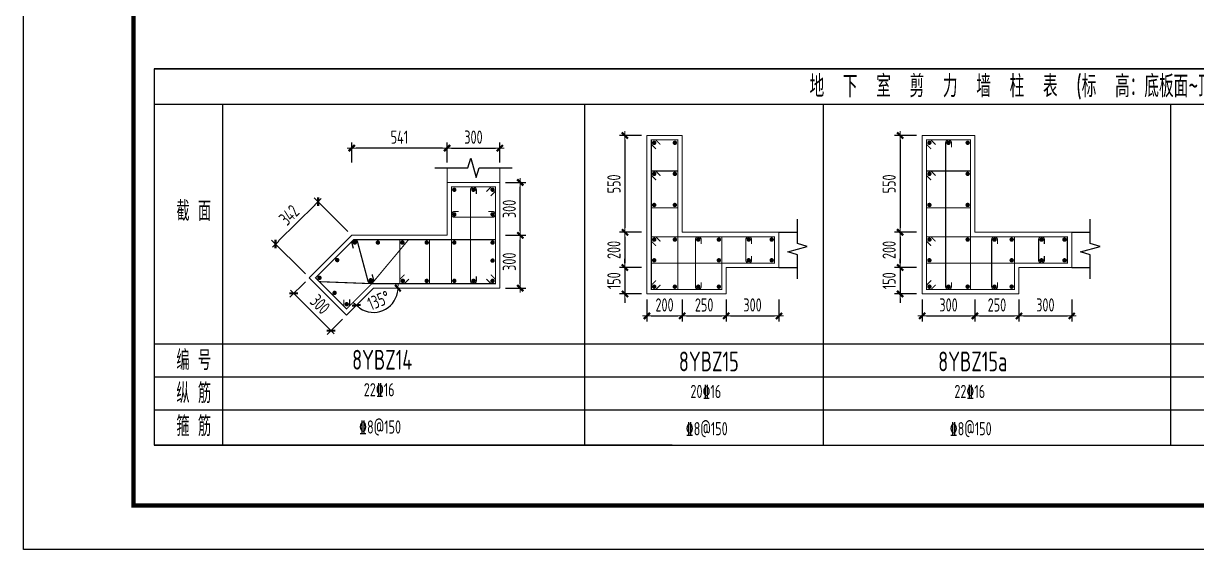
# Model space of a CAD drawing. Extents: x 292423 to 376523, y 106557 to 361882.
# Drawn here: x 292423 to 319076, y 106557 to 118511 of the extents above; entities that cross this region are included whole.
import ezdxf
from ezdxf.enums import TextEntityAlignment as Align

# ---------------------------------------------------------------- set-up
doc = ezdxf.new("R2010")
doc.units = 0
doc.header["$LTSCALE"] = 1000
doc.layers.get('0').update_dxf_attribs({"linetype": 'CONTINUOUS'})
doc.layers.get('Defpoints').update_dxf_attribs({"linetype": 'CONTINUOUS'})
for name, color, linetype in [('1508', 2, 'CONTINUOUS'), ('Note', 7, 'CONTINUOUS'), ('TAB', 7, 'CONTINUOUS'), ('TEXT', 7, 'CONTINUOUS'), ('THIN', 7, 'CONTINUOUS'), ('tk', 7, 'CONTINUOUS')]:
    doc.layers.add(name, color=color, linetype=linetype)
for name, color, linetype, lineweight in [('REIN', 6, 'CONTINUOUS', 18), ('Z-柱大样外框', 7, 'ByLayer', 18), ('Z-详图标注', 3, 'CONTINUOUS', 18)]:
    doc.layers.add(name, color=color, linetype=linetype, lineweight=lineweight)
doc.styles.get("Standard").update_dxf_attribs({"font": 'tssdeng.shx', "width": 0.7, "bigfont": 'tssdchn.shx'})
doc.styles.add('TCCAD_Dimension', font='Tssdeng.shx', dxfattribs={"width": 0.7, "bigfont": 'tssdchn.shx'})
doc.dimstyles.new('TCCAD_25_100', dxfattribs={"dimtxt": 300, "dimasz": 100, "dimexe": 125, "dimexo": 125, "dimgap": 100, "dimtad": 1, "dimdec": 0, "dimlfac": 0.25, "dimzin": 0, "dimdsep": 46, "dimtxsty": 'TCCAD_Dimension', "dimblk": '_TCDBK25_100', "dimcen": 0, "dimclrt": 7, "dimadec": 0, "dimazin": 0, "dimtfac": 1, "dimtdec": 0, "dimtix": 1, "dimtmove": 2, "dimatfit": 3, "dimfxl": 1, "dimtolj": 1, "dimtzin": 0, "dimarcsym": 0})

# ---------------------------------------------------------------- blocks, each defined once
blk = doc.blocks.new('_TCDBK25_100')
blk.add_line((-1, 0), (1, 0))
at = {"const_width": 0.5}
blk.add_lwpolyline([(-0.7, -0.7), (0.7, 0.7)], dxfattribs=at)
blk = doc.blocks.new('*D189')
at = {"layer": 'Defpoints', "color": 0}
for p in [(298915, 112732), (298562, 112378), (299764, 111883)]:
    blk.add_point(p, dxfattribs=at)
at = {"layer": 'Z-详图标注', "color": 0, "lineweight": -2}
for p, q in [((298827, 112643), (298473, 112290)), ((299340, 111600), (298632, 112307)), ((299675, 111795), (299322, 111441))]:
    blk.add_line(p, q, dxfattribs=at)
at = {"layer": 'Z-详图标注', "color": 0, "lineweight": -2, "xscale": 100, "yscale": 100, "zscale": 100}
for p, rotation in [((298562, 112378), 135.0000000001474), ((299410, 111530), 315.0000000001474)]:
    blk.add_blockref('_TCDBK25_100', p, dxfattribs=dict(at, rotation=rotation))
at = {"layer": 'Z-详图标注', "color": 7, "insert": (299163, 112131), "char_height": 300, "attachment_point": 5, "rotation": 315, "style": 'TCCAD_Dimension'}
blk.add_mtext('\\A1;300', dxfattribs=at)
blk = doc.blocks.new('*D190')
at = {"layer": 'Defpoints', "color": 0}
for p in [(303247, 113697), (303711, 113697), (303247, 112497)]:
    blk.add_point(p, dxfattribs=at)
at = {"layer": 'Z-详图标注', "color": 0, "lineweight": -2}
for p, q in [((303372, 113697), (303836, 113697)), ((303711, 112597), (303711, 113597)), ((303372, 112497), (303836, 112497))]:
    blk.add_line(p, q, dxfattribs=at)
at = {"layer": 'Z-详图标注', "color": 0, "lineweight": -2, "xscale": 100, "yscale": 100, "zscale": 100}
for p, rotation in [((303711, 113697), 90), ((303711, 112497), 270)]:
    blk.add_blockref('_TCDBK25_100', p, dxfattribs=dict(at, rotation=rotation))
at = {"layer": 'Z-详图标注', "color": 7, "insert": (303461, 113097), "char_height": 300, "attachment_point": 5, "rotation": 90, "style": 'TCCAD_Dimension'}
blk.add_mtext('\\A1;300', dxfattribs=at)
blk = doc.blocks.new('*D191')
at = {"layer": 'Defpoints', "color": 0}
for p in [(303247, 114897), (303711, 114897), (303247, 113697)]:
    blk.add_point(p, dxfattribs=at)
at = {"layer": 'Z-详图标注', "color": 0, "lineweight": -2}
for p, q in [((303372, 114897), (303836, 114897)), ((303711, 113797), (303711, 114797)), ((303372, 113697), (303836, 113697))]:
    blk.add_line(p, q, dxfattribs=at)
at = {"layer": 'Z-详图标注', "color": 0, "lineweight": -2, "xscale": 100, "yscale": 100, "zscale": 100}
for p, rotation in [((303711, 114897), 90), ((303711, 113697), 270)]:
    blk.add_blockref('_TCDBK25_100', p, dxfattribs=dict(at, rotation=rotation))
at = {"layer": 'Z-详图标注', "color": 7, "insert": (303461, 114297), "char_height": 300, "attachment_point": 5, "rotation": 90, "style": 'TCCAD_Dimension'}
blk.add_mtext('\\A1;300', dxfattribs=at)
blk = doc.blocks.new('*D192')
at = {"layer": 'Defpoints', "color": 0}
for p in [(303247, 115678), (302047, 115230), (303247, 115230)]:
    blk.add_point(p, dxfattribs=at)
at = {"layer": 'Z-详图标注', "color": 0, "lineweight": -2}
for p, q in [((302047, 115355), (302047, 115803)), ((302147, 115678), (303147, 115678)), ((303247, 115355), (303247, 115803))]:
    blk.add_line(p, q, dxfattribs=at)
at = {"layer": 'Z-详图标注', "color": 0, "lineweight": -2, "xscale": 100, "yscale": 100, "zscale": 100, "rotation": 180}
blk.add_blockref('_TCDBK25_100', (302047, 115678), dxfattribs=at)
at = {"layer": 'Z-详图标注', "color": 0, "lineweight": -2, "xscale": 100, "yscale": 100, "zscale": 100}
blk.add_blockref('_TCDBK25_100', (303247, 115678), dxfattribs=at)
at = {"layer": 'Z-详图标注', "color": 7, "insert": (302647, 115928), "char_height": 300, "attachment_point": 5, "style": 'TCCAD_Dimension'}
blk.add_mtext('\\A1;300', dxfattribs=at)
blk = doc.blocks.new('*D193')
at = {"layer": 'Defpoints', "color": 0}
for p in [(300378, 112497), (300378, 112497), (303012, 112497), (300378, 111945), (299647, 111766)]:
    blk.add_point(p, dxfattribs=at)
at = {"layer": 'Z-详图标注', "color": 0, "lineweight": -2}
blk.add_arc((300378, 112497), 552, 235.3871, 349.6129, dxfattribs=at)
at = {"layer": 'Z-详图标注', "color": 0, "lineweight": -2, "xscale": 100, "yscale": 100, "zscale": 100}
for p, rotation in [((300930, 112497), 84.8064556500402), ((299987, 112107), 140.1935443499412)]:
    blk.add_blockref('_TCDBK25_100', p, dxfattribs=dict(at, rotation=rotation))
at = {"layer": 'Z-详图标注', "color": 7, "insert": (300494, 112218), "char_height": 300, "attachment_point": 5, "rotation": 22.5, "style": 'TCCAD_Dimension'}
blk.add_mtext('\\A1;135°', dxfattribs=at)
blk = doc.blocks.new('*D194')
at = {"layer": 'Defpoints', "color": 0}
for p in [(299882, 113697), (298151, 113497), (298915, 112732)]:
    blk.add_point(p, dxfattribs=at)
at = {"layer": 'Z-详图标注', "color": 0, "lineweight": -2}
for p, q in [((299047, 114392), (298221, 113568)), ((299794, 113786), (299029, 114551)), ((298827, 112820), (298062, 113585))]:
    blk.add_line(p, q, dxfattribs=at)
at = {"layer": 'Z-详图标注', "color": 0, "lineweight": -2, "xscale": 100, "yscale": 100, "zscale": 100}
for p, rotation in [((299117, 114463), 44.97034948967316), ((298151, 113497), 224.9703494896732)]:
    blk.add_blockref('_TCDBK25_100', p, dxfattribs=dict(at, rotation=rotation))
at = {"layer": 'Z-详图标注', "color": 7, "insert": (298457, 114157), "char_height": 300, "attachment_point": 5, "rotation": 44.9703, "style": 'TCCAD_Dimension'}
blk.add_mtext('\\A1;342', dxfattribs=at)
blk = doc.blocks.new('*D195')
at = {"layer": 'Defpoints', "color": 0}
for p in [(299881, 115678), (299881, 115230), (302047, 115230)]:
    blk.add_point(p, dxfattribs=at)
at = {"layer": 'Z-详图标注', "color": 0, "lineweight": -2}
for p, q in [((299881, 115355), (299881, 115803)), ((301947, 115678), (299981, 115678)), ((302047, 115355), (302047, 115803))]:
    blk.add_line(p, q, dxfattribs=at)
at = {"layer": 'Z-详图标注', "color": 0, "lineweight": -2, "xscale": 100, "yscale": 100, "zscale": 100, "rotation": 180}
blk.add_blockref('_TCDBK25_100', (299881, 115678), dxfattribs=at)
at = {"layer": 'Z-详图标注', "color": 0, "lineweight": -2, "xscale": 100, "yscale": 100, "zscale": 100}
blk.add_blockref('_TCDBK25_100', (302047, 115678), dxfattribs=at)
at = {"layer": 'Z-详图标注', "color": 7, "insert": (300964, 115928), "char_height": 300, "attachment_point": 5, "style": 'TCCAD_Dimension'}
blk.add_mtext('\\A1;541', dxfattribs=at)
blk = doc.blocks.new('*D231')
at = {"layer": 'Defpoints', "color": 0}
for p in [(306588, 115965), (306088, 113765), (306588, 113765)]:
    blk.add_point(p, dxfattribs=at)
at = {"layer": 'Z-详图标注', "color": 0, "lineweight": -2}
for p, q in [((306463, 115965), (305963, 115965)), ((306088, 115865), (306088, 113865)), ((306463, 113765), (305963, 113765))]:
    blk.add_line(p, q, dxfattribs=at)
at = {"layer": 'Z-详图标注', "color": 0, "lineweight": -2, "xscale": 100, "yscale": 100, "zscale": 100}
for p, rotation in [((306088, 115965), 90), ((306088, 113765), 270)]:
    blk.add_blockref('_TCDBK25_100', p, dxfattribs=dict(at, rotation=rotation))
at = {"layer": 'Z-详图标注', "color": 7, "insert": (305838, 114865), "char_height": 300, "attachment_point": 5, "rotation": 90, "style": 'TCCAD_Dimension'}
blk.add_mtext('\\A1;550', dxfattribs=at)
blk = doc.blocks.new('*D232')
at = {"layer": 'Defpoints', "color": 0}
for p in [(306588, 113765), (306088, 112965), (306588, 112965)]:
    blk.add_point(p, dxfattribs=at)
at = {"layer": 'Z-详图标注', "color": 0, "lineweight": -2}
for p, q in [((306463, 113765), (305963, 113765)), ((306088, 113665), (306088, 113065)), ((306463, 112965), (305963, 112965))]:
    blk.add_line(p, q, dxfattribs=at)
at = {"layer": 'Z-详图标注', "color": 0, "lineweight": -2, "xscale": 100, "yscale": 100, "zscale": 100}
for p, rotation in [((306088, 113765), 90), ((306088, 112965), 270)]:
    blk.add_blockref('_TCDBK25_100', p, dxfattribs=dict(at, rotation=rotation))
at = {"layer": 'Z-详图标注', "color": 7, "insert": (305838, 113365), "char_height": 300, "attachment_point": 5, "rotation": 90, "style": 'TCCAD_Dimension'}
blk.add_mtext('\\A1;200', dxfattribs=at)
blk = doc.blocks.new('*D233')
at = {"layer": 'Defpoints', "color": 0}
for p in [(306588, 112965), (306088, 112365), (306588, 112365)]:
    blk.add_point(p, dxfattribs=at)
at = {"layer": 'Z-详图标注', "color": 0, "lineweight": -2}
for p, q in [((306088, 113065), (306088, 113165)), ((306463, 112965), (305963, 112965)), ((306088, 112965), (306088, 112365)), ((306463, 112365), (305963, 112365)), ((306088, 112265), (306088, 112165))]:
    blk.add_line(p, q, dxfattribs=at)
at = {"layer": 'Z-详图标注', "color": 0, "lineweight": -2, "xscale": 100, "yscale": 100, "zscale": 100}
for p, rotation in [((306088, 112965), 270), ((306088, 112365), 90)]:
    blk.add_blockref('_TCDBK25_100', p, dxfattribs=dict(at, rotation=rotation))
at = {"layer": 'Z-详图标注', "color": 7, "insert": (305838, 112665), "char_height": 300, "attachment_point": 5, "rotation": 90, "style": 'TCCAD_Dimension'}
blk.add_mtext('\\A1;150', dxfattribs=at)
blk = doc.blocks.new('*D234')
at = {"layer": 'Defpoints', "color": 0}
for p in [(306588, 112365), (307388, 112365), (307388, 111865)]:
    blk.add_point(p, dxfattribs=at)
at = {"layer": 'Z-详图标注', "color": 0, "lineweight": -2}
for p, q in [((306588, 112240), (306588, 111740)), ((307388, 112240), (307388, 111740)), ((306688, 111865), (307288, 111865))]:
    blk.add_line(p, q, dxfattribs=at)
at = {"layer": 'Z-详图标注', "color": 0, "lineweight": -2, "xscale": 100, "yscale": 100, "zscale": 100, "rotation": 180}
blk.add_blockref('_TCDBK25_100', (306588, 111865), dxfattribs=at)
at = {"layer": 'Z-详图标注', "color": 0, "lineweight": -2, "xscale": 100, "yscale": 100, "zscale": 100}
blk.add_blockref('_TCDBK25_100', (307388, 111865), dxfattribs=at)
at = {"layer": 'Z-详图标注', "color": 7, "insert": (306988, 112115), "char_height": 300, "attachment_point": 5, "style": 'TCCAD_Dimension'}
blk.add_mtext('\\A1;200', dxfattribs=at)
blk = doc.blocks.new('*D235')
at = {"layer": 'Defpoints', "color": 0}
for p in [(307388, 112365), (308388, 112365), (308388, 111865)]:
    blk.add_point(p, dxfattribs=at)
at = {"layer": 'Z-详图标注', "color": 0, "lineweight": -2}
for p, q in [((307388, 112240), (307388, 111740)), ((308388, 112240), (308388, 111740)), ((307488, 111865), (308288, 111865))]:
    blk.add_line(p, q, dxfattribs=at)
at = {"layer": 'Z-详图标注', "color": 0, "lineweight": -2, "xscale": 100, "yscale": 100, "zscale": 100, "rotation": 180}
blk.add_blockref('_TCDBK25_100', (307388, 111865), dxfattribs=at)
at = {"layer": 'Z-详图标注', "color": 0, "lineweight": -2, "xscale": 100, "yscale": 100, "zscale": 100}
blk.add_blockref('_TCDBK25_100', (308388, 111865), dxfattribs=at)
at = {"layer": 'Z-详图标注', "color": 7, "insert": (307888, 112115), "char_height": 300, "attachment_point": 5, "style": 'TCCAD_Dimension'}
blk.add_mtext('\\A1;250', dxfattribs=at)
blk = doc.blocks.new('*D236')
at = {"layer": 'Defpoints', "color": 0}
for p in [(308388, 112365), (309588, 112365), (309588, 111865)]:
    blk.add_point(p, dxfattribs=at)
at = {"layer": 'Z-详图标注', "color": 0, "lineweight": -2}
for p, q in [((308388, 112240), (308388, 111740)), ((309588, 112240), (309588, 111740)), ((308488, 111865), (309488, 111865))]:
    blk.add_line(p, q, dxfattribs=at)
at = {"layer": 'Z-详图标注', "color": 0, "lineweight": -2, "xscale": 100, "yscale": 100, "zscale": 100, "rotation": 180}
blk.add_blockref('_TCDBK25_100', (308388, 111865), dxfattribs=at)
at = {"layer": 'Z-详图标注', "color": 0, "lineweight": -2, "xscale": 100, "yscale": 100, "zscale": 100}
blk.add_blockref('_TCDBK25_100', (309588, 111865), dxfattribs=at)
at = {"layer": 'Z-详图标注', "color": 7, "insert": (308988, 112115), "char_height": 300, "attachment_point": 5, "style": 'TCCAD_Dimension'}
blk.add_mtext('\\A1;300', dxfattribs=at)
blk = doc.blocks.new('*D237')
at = {"layer": 'Defpoints', "color": 0}
for p in [(312841, 115965), (312341, 113765), (312841, 113765)]:
    blk.add_point(p, dxfattribs=at)
at = {"layer": 'Z-详图标注', "color": 0, "lineweight": -2}
for p, q in [((312716, 115965), (312216, 115965)), ((312341, 115865), (312341, 113865)), ((312716, 113765), (312216, 113765))]:
    blk.add_line(p, q, dxfattribs=at)
at = {"layer": 'Z-详图标注', "color": 0, "lineweight": -2, "xscale": 100, "yscale": 100, "zscale": 100}
for p, rotation in [((312341, 115965), 90), ((312341, 113765), 270)]:
    blk.add_blockref('_TCDBK25_100', p, dxfattribs=dict(at, rotation=rotation))
at = {"layer": 'Z-详图标注', "color": 7, "insert": (312091, 114865), "char_height": 300, "attachment_point": 5, "rotation": 90, "style": 'TCCAD_Dimension'}
blk.add_mtext('\\A1;550', dxfattribs=at)
blk = doc.blocks.new('*D238')
at = {"layer": 'Defpoints', "color": 0}
for p in [(312841, 113765), (312341, 112965), (312841, 112965)]:
    blk.add_point(p, dxfattribs=at)
at = {"layer": 'Z-详图标注', "color": 0, "lineweight": -2}
for p, q in [((312716, 113765), (312216, 113765)), ((312341, 113665), (312341, 113065)), ((312716, 112965), (312216, 112965))]:
    blk.add_line(p, q, dxfattribs=at)
at = {"layer": 'Z-详图标注', "color": 0, "lineweight": -2, "xscale": 100, "yscale": 100, "zscale": 100}
for p, rotation in [((312341, 113765), 90), ((312341, 112965), 270)]:
    blk.add_blockref('_TCDBK25_100', p, dxfattribs=dict(at, rotation=rotation))
at = {"layer": 'Z-详图标注', "color": 7, "insert": (312091, 113365), "char_height": 300, "attachment_point": 5, "rotation": 90, "style": 'TCCAD_Dimension'}
blk.add_mtext('\\A1;200', dxfattribs=at)
blk = doc.blocks.new('*D239')
at = {"layer": 'Defpoints', "color": 0}
for p in [(312841, 112965), (312341, 112365), (312841, 112365)]:
    blk.add_point(p, dxfattribs=at)
at = {"layer": 'Z-详图标注', "color": 0, "lineweight": -2}
for p, q in [((312341, 113065), (312341, 113165)), ((312716, 112965), (312216, 112965)), ((312341, 112965), (312341, 112365)), ((312716, 112365), (312216, 112365)), ((312341, 112265), (312341, 112165))]:
    blk.add_line(p, q, dxfattribs=at)
at = {"layer": 'Z-详图标注', "color": 0, "lineweight": -2, "xscale": 100, "yscale": 100, "zscale": 100}
for p, rotation in [((312341, 112965), 270), ((312341, 112365), 90)]:
    blk.add_blockref('_TCDBK25_100', p, dxfattribs=dict(at, rotation=rotation))
at = {"layer": 'Z-详图标注', "color": 7, "insert": (312091, 112665), "char_height": 300, "attachment_point": 5, "rotation": 90, "style": 'TCCAD_Dimension'}
blk.add_mtext('\\A1;150', dxfattribs=at)
blk = doc.blocks.new('*D240')
at = {"layer": 'Defpoints', "color": 0}
for p in [(312841, 112365), (314041, 112365), (314041, 111865)]:
    blk.add_point(p, dxfattribs=at)
at = {"layer": 'Z-详图标注', "color": 0, "lineweight": -2}
for p, q in [((312841, 112240), (312841, 111740)), ((314041, 112240), (314041, 111740)), ((312941, 111865), (313941, 111865))]:
    blk.add_line(p, q, dxfattribs=at)
at = {"layer": 'Z-详图标注', "color": 0, "lineweight": -2, "xscale": 100, "yscale": 100, "zscale": 100, "rotation": 180}
blk.add_blockref('_TCDBK25_100', (312841, 111865), dxfattribs=at)
at = {"layer": 'Z-详图标注', "color": 0, "lineweight": -2, "xscale": 100, "yscale": 100, "zscale": 100}
blk.add_blockref('_TCDBK25_100', (314041, 111865), dxfattribs=at)
at = {"layer": 'Z-详图标注', "color": 7, "insert": (313441, 112115), "char_height": 300, "attachment_point": 5, "style": 'TCCAD_Dimension'}
blk.add_mtext('\\A1;300', dxfattribs=at)
blk = doc.blocks.new('*D241')
at = {"layer": 'Defpoints', "color": 0}
for p in [(314041, 112365), (315041, 112365), (315041, 111865)]:
    blk.add_point(p, dxfattribs=at)
at = {"layer": 'Z-详图标注', "color": 0, "lineweight": -2}
for p, q in [((314041, 112240), (314041, 111740)), ((315041, 112240), (315041, 111740)), ((314141, 111865), (314941, 111865))]:
    blk.add_line(p, q, dxfattribs=at)
at = {"layer": 'Z-详图标注', "color": 0, "lineweight": -2, "xscale": 100, "yscale": 100, "zscale": 100, "rotation": 180}
blk.add_blockref('_TCDBK25_100', (314041, 111865), dxfattribs=at)
at = {"layer": 'Z-详图标注', "color": 0, "lineweight": -2, "xscale": 100, "yscale": 100, "zscale": 100}
blk.add_blockref('_TCDBK25_100', (315041, 111865), dxfattribs=at)
at = {"layer": 'Z-详图标注', "color": 7, "insert": (314541, 112115), "char_height": 300, "attachment_point": 5, "style": 'TCCAD_Dimension'}
blk.add_mtext('\\A1;250', dxfattribs=at)
blk = doc.blocks.new('*D242')
at = {"layer": 'Defpoints', "color": 0}
for p in [(315041, 112365), (316241, 112365), (316241, 111865)]:
    blk.add_point(p, dxfattribs=at)
at = {"layer": 'Z-详图标注', "color": 0, "lineweight": -2}
for p, q in [((315041, 112240), (315041, 111740)), ((316241, 112240), (316241, 111740)), ((315141, 111865), (316141, 111865))]:
    blk.add_line(p, q, dxfattribs=at)
at = {"layer": 'Z-详图标注', "color": 0, "lineweight": -2, "xscale": 100, "yscale": 100, "zscale": 100, "rotation": 180}
blk.add_blockref('_TCDBK25_100', (315041, 111865), dxfattribs=at)
at = {"layer": 'Z-详图标注', "color": 0, "lineweight": -2, "xscale": 100, "yscale": 100, "zscale": 100}
blk.add_blockref('_TCDBK25_100', (316241, 111865), dxfattribs=at)
at = {"layer": 'Z-详图标注', "color": 7, "insert": (315641, 112115), "char_height": 300, "attachment_point": 5, "style": 'TCCAD_Dimension'}
blk.add_mtext('\\A1;300', dxfattribs=at)
blk = doc.blocks.new('A1tk')
at = {"layer": 'tk', "color": 5}
blk.add_lwpolyline([(0, 0), (0, 59400), (84100, 59400), (84100, 0)], close=True, dxfattribs=at)
at = {"layer": 'tk', "const_width": 100}
blk.add_lwpolyline([(2500, 1000), (83100, 1000), (83100, 58400), (2500, 58400)], close=True, dxfattribs=at)

msp = doc.modelspace()

# ---------------------------------------------------------------- linework, layer by layer
at = {"layer": 'REIN', "color": 210, "const_width": 25}
for points in [[(306794.2, 115658.8), (306688.1, 115764.8), (306688.1, 115864.8), (307288.1, 115864.8), (307288.1, 112464.8), (306688.1, 112464.8), (306688.1, 115864.8), (306788.1, 115864.8), (306894.2, 115758.8)], [(313046.9, 115658.8), (312940.8, 115764.8), (312940.8, 115864.8), (313940.8, 115864.8), (313940.8, 112464.8), (312940.8, 112464.8), (312940.8, 115864.8), (313040.8, 115864.8), (313146.9, 115758.8)], [(302940.6, 114691.3), (303046.6, 114797.4), (303146.6, 114797.4), (303146.6, 112597.4), (302146.6, 112597.4), (302146.6, 114797.4), (303146.6, 114797.4), (303146.6, 114697.4), (303040.6, 114591.3)], [(299922.4, 113597.4), (303146.6, 113597.4), (303146.6, 112597.4), (303046.6, 112597.4), (302940.6, 112703.4)], [(306894.2, 112570.9), (306788.1, 112464.8), (306688.1, 112464.8), (306688.1, 113664.8), (308288.1, 113664.8), (308288.1, 112464.8), (306688.1, 112464.8), (306688.1, 112564.8), (306794.2, 112670.9)], [(306794.2, 113458.8), (306688.1, 113564.8), (306688.1, 113664.8), (309488.1, 113664.8), (309488.1, 113064.8), (306688.1, 113064.8), (306688.1, 113664.8), (306788.1, 113664.8), (306894.2, 113558.8)], [(313146.9, 112570.9), (313040.8, 112464.8), (312940.8, 112464.8), (312940.8, 113664.8), (314940.8, 113664.8), (314940.8, 112464.8), (312940.8, 112464.8), (312940.8, 112564.8), (313046.9, 112670.9)], [(313046.9, 113458.8), (312940.8, 113564.8), (312940.8, 113664.8), (316140.8, 113664.8), (316140.8, 113064.8), (312940.8, 113064.8), (312940.8, 113664.8), (313040.8, 113664.8), (313146.9, 113558.8)], [(303040.6, 112803.4), (303146.6, 112697.4), (303146.6, 112597.4), (300372.4, 112597.4), (299144.4, 112644), (299056.7, 112731.7)], [(299834.5, 112245.3), (299834.5, 112095.3), (299763.8, 112024.6), (299693.1, 112095.3)], [(299700.6, 112237.8), (299700.6, 112087.8), (299771.3, 112017.1)]]:
    msp.add_lwpolyline(points, dxfattribs=at)
at = {"layer": 'REIN', "color": 6, "const_width": 50}
for points in [[(306728.1, 115799.8, 1), (306778.1, 115799.8, 1)], [(307198.1, 115799.8, 1), (307248.1, 115799.8, 1)], [(312980.8, 115799.8, 1), (313030.8, 115799.8, 1)], [(313465.8, 115799.8, 1), (313415.8, 115799.8, 1)], [(313850.8, 115799.8, 1), (313900.8, 115799.8, 1)], [(306728.1, 115093.2, 1), (306778.1, 115093.2, 1)], [(307198.1, 115093.2, 1), (307248.1, 115093.2, 1)], [(312980.8, 115093.2, 1), (313030.8, 115093.2, 1)], [(313850.8, 115093.2, 1), (313900.8, 115093.2, 1)], [(302186.6, 114732.4, 1), (302236.6, 114732.4, 1)], [(302621.6, 114732.4, 1), (302671.6, 114732.4, 1)], [(303056.6, 114732.4, 1), (303106.6, 114732.4, 1)], [(306728.1, 114386.5, 1), (306778.1, 114386.5, 1)], [(307198.1, 114386.5, 1), (307248.1, 114386.5, 1)], [(312980.8, 114386.5, 1), (313030.8, 114386.5, 1)], [(313850.8, 114386.5, 1), (313900.8, 114386.5, 1)], [(302186.6, 114172.4, 1), (302236.6, 114172.4, 1)], [(303056.6, 114172.4, 1), (303106.6, 114172.4, 1)], [(299924.3, 113532.4, 1), (299974.3, 113532.4, 1)], [(300450.6, 113532.4, 1), (300500.6, 113532.4, 1)], [(301008.4, 113532.4, 1), (301058.4, 113532.4, 1)], [(301560.1, 113532.4, 1), (301610.1, 113532.4, 1)], [(302186.6, 113532.4, 1), (302236.6, 113532.4, 1)], [(303056.6, 113532.4, 1), (303106.6, 113532.4, 1)], [(306728.1, 113599.8, 1), (306778.1, 113599.8, 1)], [(307198.1, 113599.8, 1), (307248.1, 113599.8, 1)], [(307729.9, 113599.8, 1), (307779.9, 113599.8, 1)], [(308198.1, 113599.8, 1), (308248.1, 113599.8, 1)], [(308875.8, 113599.8, 1), (308925.8, 113599.8, 1)], [(309398.1, 113599.8, 1), (309448.1, 113599.8, 1)], [(312980.8, 113599.8, 1), (313030.8, 113599.8, 1)], [(313850.8, 113599.8, 1), (313900.8, 113599.8, 1)], [(314461.6, 113599.8, 1), (314511.6, 113599.8, 1)], [(314850.8, 113599.8, 1), (314900.8, 113599.8, 1)], [(315528.5, 113599.8, 1), (315578.5, 113599.8, 1)], [(316050.8, 113599.8, 1), (316100.8, 113599.8, 1)], [(299526.2, 113134.2, 1), (299576.2, 113134.2, 1)], [(303056.6, 113122.4, 1), (303106.6, 113122.4, 1)], [(306728.1, 113129.8, 1), (306778.1, 113129.8, 1)], [(308198.1, 113129.8, 1), (308248.1, 113129.8, 1)], [(308875.8, 113129.8, 1), (308925.8, 113129.8, 1)], [(309398.1, 113129.8, 1), (309448.1, 113129.8, 1)], [(312980.8, 113129.8, 1), (313030.8, 113129.8, 1)], [(314850.8, 113129.8, 1), (314900.8, 113129.8, 1)], [(315528.5, 113129.8, 1), (315578.5, 113129.8, 1)], [(316050.8, 113129.8, 1), (316100.8, 113129.8, 1)], [(299123.6, 112731.7, 1), (299173.6, 112731.7, 1)], [(300288, 112675.6, 1), (300338, 112675.6, 1)], [(301015.7, 112662.4, 1), (301065.7, 112662.4, 1)], [(301560.1, 112662.4, 1), (301610.1, 112662.4, 1)], [(302186.6, 112662.4, 1), (302236.6, 112662.4, 1)], [(302621.6, 112662.4, 1), (302671.6, 112662.4, 1)], [(303056.6, 112662.4, 1), (303106.6, 112662.4, 1)], [(306728.1, 112529.8, 1), (306778.1, 112529.8, 1)], [(307198.1, 112529.8, 1), (307248.1, 112529.8, 1)], [(307729.9, 112529.8, 1), (307779.9, 112529.8, 1)], [(308198.1, 112529.8, 1), (308248.1, 112529.8, 1)], [(312980.8, 112529.8, 1), (313030.8, 112529.8, 1)], [(313465.8, 112529.8, 1), (313415.8, 112529.8, 1)], [(313850.8, 112529.8, 1), (313900.8, 112529.8, 1)], [(314461.6, 112529.8, 1), (314511.6, 112529.8, 1)], [(314850.8, 112529.8, 1), (314900.8, 112529.8, 1)], [(299466.7, 112388.6, 1), (299516.7, 112388.6, 1)], [(299742.2, 112131, 1), (299792.2, 112131, 1)]]:
    msp.add_lwpolyline(points, format="xyb", close=True, dxfattribs=at)
at = {"layer": 'REIN', "color": 6, "const_width": 25}
for points in [[(313505.8, 112629.8), (313505.8, 112529.8, -1), (313375.8, 112529.8), (313375.8, 115799.8, -1), (313505.8, 115799.8), (313505.8, 115699.8)], [(302711.6, 112762.4), (302711.6, 112662.4, -1), (302581.6, 112662.4), (302581.6, 114732.4, -1), (302711.6, 114732.4), (302711.6, 114632.4)], [(302981.6, 114237.4), (303081.6, 114237.4, -1), (303081.6, 114107.4), (302211.6, 114107.4, -1), (302211.6, 114237.4), (302311.6, 114237.4)], [(307819.9, 112629.8), (307819.9, 112529.8, -1), (307689.9, 112529.8), (307689.9, 113599.8, -1), (307819.9, 113599.8), (307819.9, 113499.8)], [(308965.8, 113229.8), (308965.8, 113129.8, -1), (308835.8, 113129.8), (308835.8, 113599.8, -1), (308965.8, 113599.8), (308965.8, 113499.8)], [(314551.6, 112629.8), (314551.6, 112529.8, -1), (314421.6, 112529.8), (314421.6, 113599.8, -1), (314551.6, 113599.8), (314551.6, 113499.8)], [(315618.5, 113229.8), (315618.5, 113129.8, -1), (315488.5, 113129.8), (315488.5, 113599.8, -1), (315618.5, 113599.8), (315618.5, 113499.8)]]:
    msp.add_lwpolyline(points, format="xyb", dxfattribs=at)
for points in [[(306794.2, 114952.1), (306688.1, 115058.2), (306688.1, 115158.2), (307288.1, 115158.2), (307288.1, 114321.5), (306688.1, 114321.5), (306688.1, 115158.2), (306788.1, 115158.2), (306894.2, 115052.1)], [(313046.9, 114952.1), (312940.8, 115058.2), (312940.8, 115158.2), (313940.8, 115158.2), (313940.8, 114321.5), (312940.8, 114321.5), (312940.8, 115158.2), (313040.8, 115158.2), (313146.9, 115052.1)], [(301181.7, 112703.4), (301075.7, 112597.4), (300975.7, 112597.4), (300975.7, 113597.4), (301650.1, 113597.4), (301650.1, 112597.4), (300975.7, 112597.4), (300975.7, 112697.4), (301081.7, 112803.4)]]:
    msp.add_lwpolyline(points, dxfattribs=at)
at = {"layer": 'REIN', "color": 210, "const_width": 25}
msp.add_lwpolyline([(301171.9, 113597.4), (299922.4, 113597.4), (299056.7, 112731.7), (299763.8, 112024.6), (300337.9, 112598.7), (301171.9, 113597.4)], close=True, dxfattribs=at)
at = {"layer": 'REIN', "const_width": 30}
msp.add_lwpolyline([(299917.6, 113399.4), (299886.6, 113515.3, -0.9958662), (300012, 113549.4), (300250.3, 112658.6, 1.004151), (300375.7, 112692.7), (300344.7, 112808.6)], format="xyb", dxfattribs=at)
at = {"layer": 'TAB'}
for p, q in [((341555.1, 117478.5), (295391.9, 117478.5)), ((295391.9, 117478.5), (341555.1, 117478.5)), ((295391.9, 117478.5), (295391.9, 108927.3)), ((295391.9, 116680.1), (341555.1, 116680.1)), ((296942.2, 116680.1), (296942.2, 108927.3)), ((305166.1, 116680.1), (305166.1, 108927.3)), ((310589.6, 116680.1), (310589.6, 108927.3)), ((318482, 116680.1), (318482, 108927.3)), ((295391.9, 111234.3), (341555.1, 111234.3)), ((295391.9, 110484.3), (341555.1, 110484.3)), ((295391.9, 109734.3), (341555.1, 109734.3)), ((307159.1, 108927.3), (295391.9, 108927.3)), ((295391.9, 108927.3), (341555.1, 108927.3))]:
    msp.add_line(p, q, dxfattribs=at)
at = {"layer": 'THIN'}
for p, q in [((309588.1, 113764.8), (310009.9, 113764.8)), ((316240.8, 113764.8), (316662.6, 113764.8)), ((309588.1, 112964.8), (310009.9, 112964.8)), ((316240.8, 112964.8), (316662.6, 112964.8))]:
    msp.add_line(p, q, dxfattribs=at)
for points in [[(301766.6, 115229.9), (302516.6, 115229.9), (302586.6, 115449.9), (302706.6, 115009.9), (302776.6, 115229.9), (303526.6, 115229.9)], [(310009.9, 112704.5), (310009.9, 113254.5), (309789.9, 113324.5), (310229.9, 113444.5), (310009.9, 113514.5), (310009.9, 114064.5)], [(316662.6, 112704.5), (316662.6, 113254.5), (316442.6, 113324.5), (316882.6, 113444.5), (316662.6, 113514.5), (316662.6, 114064.5)]]:
    msp.add_lwpolyline(points, dxfattribs=at)
at = {"layer": 'Z-柱大样外框'}
for p, q in [((302046.6, 114897.4), (302046.6, 115229.9)), ((303246.6, 114897.4), (303246.6, 115229.9))]:
    msp.add_line(p, q, dxfattribs=at)
for points in [[(306588.1, 115964.8), (306588.1, 112364.8), (308388.1, 112364.8), (308388.1, 112964.8), (309588.1, 112964.8), (309588.1, 113764.8), (307388.1, 113764.8), (307388.1, 115964.8), (306588.1, 115964.8)], [(312840.8, 115964.8), (312840.8, 112364.8), (315040.8, 112364.8), (315040.8, 112964.8), (316240.8, 112964.8), (316240.8, 113764.8), (314040.8, 113764.8), (314040.8, 115964.8), (312840.8, 115964.8)], [(299880.9, 113697.4), (302046.6, 113697.4), (302046.6, 114897.4), (303246.6, 114897.4), (303246.6, 112497.4), (300378, 112497.4), (299763.8, 111883.1), (298915.3, 112731.7)]]:
    msp.add_lwpolyline(points, close=True, dxfattribs=at)

# ---------------------------------------------------------------- block references
at = {"layer": '1508'}
msp.add_blockref('A1tk', (292422.6, 106556.8), dxfattribs=at)

# ---------------------------------------------------------------- texts
at = {"layer": 'Note', "color": 7, "width": 0.7}
msp.add_text('地  下  室  剪  力  墙  柱  表  (标  高：底板面~顶板面)', height=500, dxfattribs=at).set_placement((315260.7, 117089.2, 0), align=Align.MIDDLE)
at = {"layer": 'TAB', "width": 0.7}
for s, height, p in [('8YBZ14', 450, (300573.4, 110869.8)), ('8YBZ15', 450, (307995, 110830.7)), ('8YBZ15a', 450, (313992.1, 110830.7)), ('%%1328@150', 300, (300525.6, 109341.3)), ('%%1328@150', 300, (307947.2, 109302.2)), ('%%1328@150', 300, (313944.3, 109302.2))]:
    msp.add_text(s, height=height, dxfattribs=at).set_placement(p, align=Align.MIDDLE_CENTER)
for s, p in [('22%%13216', (300155.3, 109948.5)), ('20%%13216', (307576.9, 109909.4)), ('22%%13216', (313574, 109909.4))]:
    msp.add_text(s, height=300, dxfattribs=at).set_placement(p, align=Align.BOTTOM_LEFT)
at = {"layer": 'TEXT', "color": 7, "width": 0.7}
for s, p in [('截 面', (296291.9, 114248.1)), ('编 号', (296291.9, 110859.3)), ('纵 筋', (296291.9, 110109.3)), ('箍 筋', (296291.9, 109359.3))]:
    msp.add_text(s, height=450, dxfattribs=at).set_placement(p, align=Align.MIDDLE_CENTER)

# ---------------------------------------------------------------- dimensions: what is measured, and where the dimension line sits
at = {"layer": 'Z-详图标注'}
for base, p1, p2, picture, middle in [((299880.9, 115678), (302046.6, 115229.9), (299880.9, 115229.9), '*D195', (300963.8, 115928)), ((303246.6, 115678), (302046.6, 115229.9), (303246.6, 115229.9), '*D192', (302646.6, 115928)), ((307388.1, 111864.8), (306588.1, 112364.8), (307388.1, 112364.8), '*D234', (306988.1, 112114.8)), ((308388.1, 111864.8), (307388.1, 112364.8), (308388.1, 112364.8), '*D235', (307888.1, 112114.8)), ((309588.1, 111864.8), (308388.1, 112364.8), (309588.1, 112364.8), '*D236', (308988.1, 112114.8)), ((314040.8, 111864.8), (312840.8, 112364.8), (314040.8, 112364.8), '*D240', (313440.8, 112114.8)), ((315040.8, 111864.8), (314040.8, 112364.8), (315040.8, 112364.8), '*D241', (314540.8, 112114.8)), ((316240.8, 111864.8), (315040.8, 112364.8), (316240.8, 112364.8), '*D242', (315640.8, 112114.8))]:
    dim = msp.add_linear_dim(base=base, p1=p1, p2=p2, dimstyle='TCCAD_25_100', dxfattribs=at)
    dim.commit()
    dim.dimension.update_dxf_attribs({"geometry": picture, "text_midpoint": middle})
for base, p1, p2, angle, picture, middle in [((306088.1, 113764.8), (306588.1, 115964.8), (306588.1, 113764.8), 270, '*D231', (305838.1, 114864.8)), ((312340.8, 113764.8), (312840.8, 115964.8), (312840.8, 113764.8), 270, '*D237', (312090.8, 114864.8)), ((303710.9, 114897.4), (303246.6, 113697.4), (303246.6, 114897.4), 90, '*D191', (303460.9, 114297.4)), ((306088.1, 112964.8), (306588.1, 113764.8), (306588.1, 112964.8), 270, '*D232', (305838.1, 113364.8)), ((312340.8, 112964.8), (312840.8, 113764.8), (312840.8, 112964.8), 270, '*D238', (312090.8, 113364.8)), ((303710.9, 113697.4), (303246.6, 112497.4), (303246.6, 113697.4), 90, '*D190', (303460.9, 113097.4)), ((306088.1, 112364.8), (306588.1, 112964.8), (306588.1, 112364.8), 270, '*D233', (305838.1, 112664.8)), ((312340.8, 112364.8), (312840.8, 112964.8), (312840.8, 112364.8), 270, '*D239', (312090.8, 112664.8)), ((298561.7, 112378.1), (299763.8, 111883.1), (298915.3, 112731.7), 135, '*D189', (299162.7, 112130.6))]:
    dim = msp.add_linear_dim(base=base, p1=p1, p2=p2, angle=angle, dimstyle='TCCAD_25_100', dxfattribs=at)
    dim.commit()
    dim.dimension.update_dxf_attribs({"geometry": picture, "text_midpoint": middle})
dim = msp.add_aligned_dim(p1=(299881.9, 113697.4), p2=(298915.3, 112731.7), distance=-1081.8, dimstyle='TCCAD_25_100', dxfattribs=at)
dim.commit()
dim.dimension.update_dxf_attribs({"geometry": '*D194', "text_midpoint": (298457.4, 114156.7)})
dim = msp.add_angular_dim_2l(base=(300378, 111945), line1=((300378, 112497.4), (303012.3, 112497.4)), line2=((299646.6, 111766), (300378, 112497.4)), dimstyle='TCCAD_25_100', dxfattribs=at)
dim.commit()
dim.dimension.update_dxf_attribs({"geometry": '*D193', "text_midpoint": (300493.7, 112218)})

doc.saveas('drawing.dxf')
